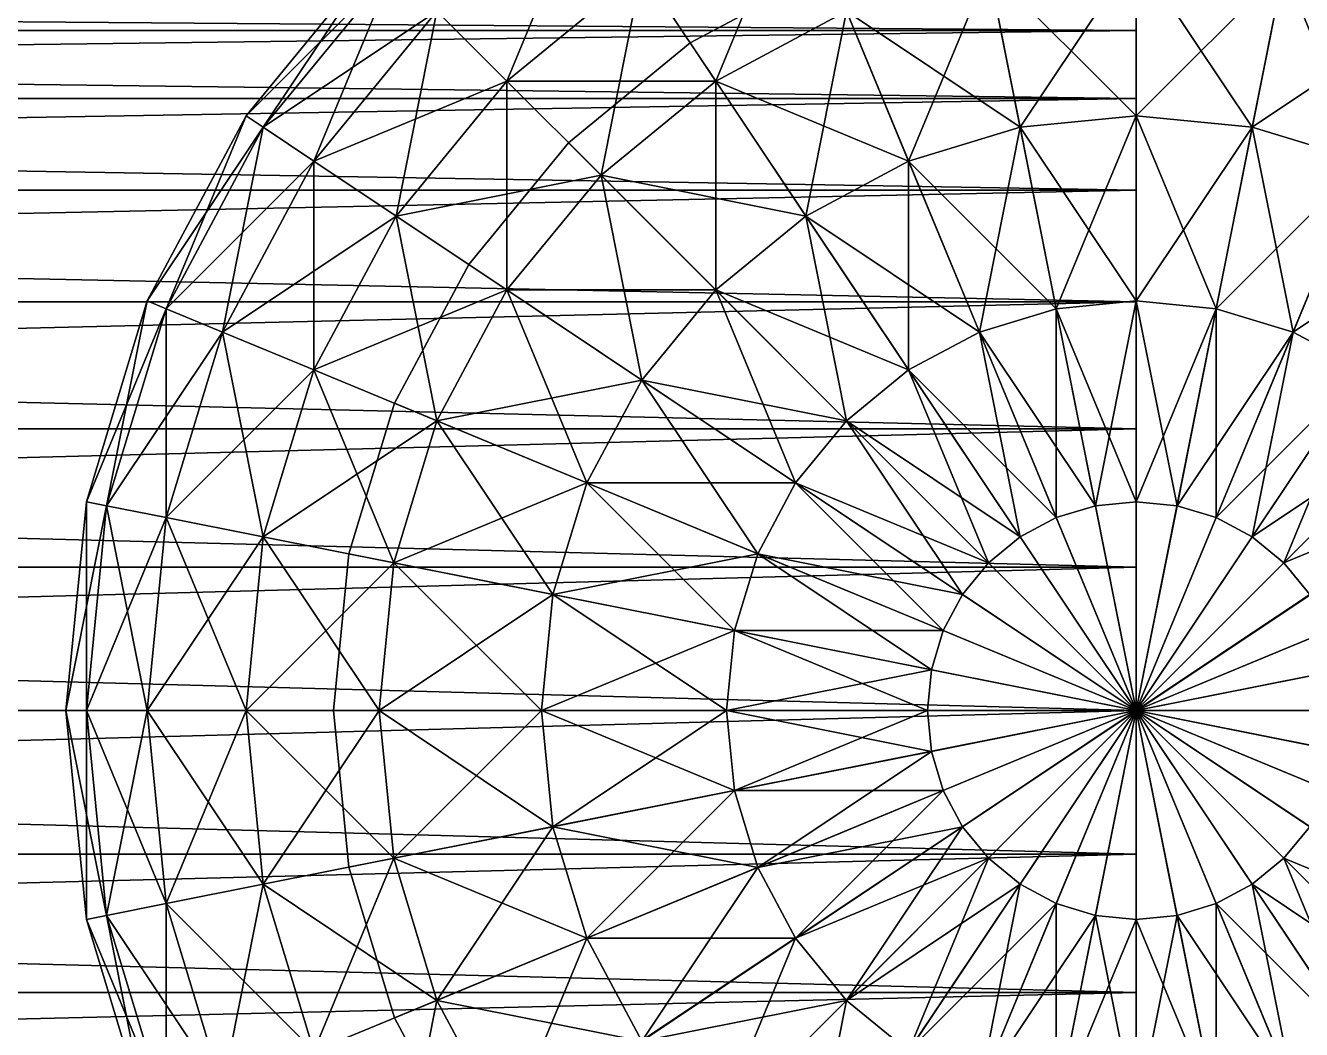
# Model space of a CAD drawing. Header units: millimetres. Extents: x -510 to 550, y -577 to 577.
# Drawn here: x 183.4 to 202.47, y -219.76 to -204.76 of the extents above; entities that cross this region are included whole.
import ezdxf

# ---------------------------------------------------------------- set-up
doc = ezdxf.new("R2010")
doc.units = ezdxf.units.MM
for name, color, linetype, true_color in [('base_visual_6', 7, 'Continuous', 0x5c6b75), ('base_visual_7', 7, 'Continuous', 0x1f2b36), ('base_visual_8', 7, 'Continuous', 0x5c6b75), ('base_visual_9', 7, 'Continuous', 0x5c6b75)]:
    doc.layers.add(name, color=color, linetype=linetype, true_color=true_color)

msp = doc.modelspace()

# ---------------------------------------------------------------- linework, layer by layer
at = {"layer": 'base_visual_6', "true_color": 0x5c6b75}
for points in [[(200, -204.211, 307.854), (200, -204, 310), (200, -215, 310)], [(200, -204, 310), (200, -204.211, 312.146), (200, -215, 310)], [(120, -204.837, 305.791), (120, -204.211, 307.854), (200, -204.211, 307.854)], [(120, -204.837, 305.791), (200, -204.211, 307.854), (200, -204.837, 305.79)], [(120, -204.211, 312.146), (120, -204.837, 314.21), (200, -204.837, 314.209)], [(120, -204.211, 312.146), (200, -204.837, 314.209), (200, -204.211, 312.146)], [(200, -204.837, 305.79), (200, -204.211, 307.854), (200, -215, 310)], [(200, -204.211, 312.146), (200, -204.837, 314.209), (200, -215, 310)], [(120, -205.854, 303.889), (120, -204.837, 305.791), (200, -204.837, 305.79)], [(120, -205.854, 303.889), (200, -204.837, 305.79), (200, -205.854, 303.889)], [(120, -204.837, 314.21), (120, -205.854, 316.111), (200, -205.854, 316.111)], [(120, -204.837, 314.21), (200, -205.854, 316.111), (200, -204.837, 314.209)], [(200, -205.854, 303.889), (200, -204.837, 305.79), (200, -215, 310)], [(200, -204.837, 314.209), (200, -205.854, 316.111), (200, -215, 310)], [(120, -207.222, 302.222), (120, -205.854, 303.889), (200, -205.854, 303.889)], [(120, -207.222, 302.222), (200, -205.854, 303.889), (200, -207.222, 302.222)], [(120, -205.854, 316.111), (120, -207.222, 317.778), (200, -207.222, 317.778)], [(120, -205.854, 316.111), (200, -207.222, 317.778), (200, -205.854, 316.111)], [(200, -207.222, 302.222), (200, -205.854, 303.889), (200, -215, 310)], [(200, -205.854, 316.111), (200, -207.222, 317.778), (200, -215, 310)], [(120, -208.889, 300.854), (120, -207.222, 302.222), (200, -207.222, 302.222)], [(120, -208.889, 300.854), (200, -207.222, 302.222), (200, -208.889, 300.854)], [(120, -207.222, 317.778), (120, -208.889, 319.146), (200, -208.889, 319.146)], [(120, -207.222, 317.778), (200, -208.889, 319.146), (200, -207.222, 317.778)], [(200, -208.889, 300.854), (200, -207.222, 302.222), (200, -215, 310)], [(200, -207.222, 317.778), (200, -208.889, 319.146), (200, -215, 310)], [(120, -210.79, 299.837), (120, -208.889, 300.854), (200, -208.889, 300.854)], [(120, -210.79, 299.837), (200, -208.889, 300.854), (200, -210.79, 299.837)], [(120, -208.889, 319.146), (120, -210.79, 320.163), (200, -210.79, 320.163)], [(120, -208.889, 319.146), (200, -210.79, 320.163), (200, -208.889, 319.146)], [(200, -210.79, 299.837), (200, -208.889, 300.854), (200, -215, 310)], [(200, -208.889, 319.146), (200, -210.79, 320.163), (200, -215, 310)], [(120, -212.854, 299.212), (120, -210.79, 299.837), (200, -210.79, 299.837)], [(120, -212.854, 299.212), (200, -210.79, 299.837), (200, -212.854, 299.211)], [(120, -210.79, 320.163), (120, -212.854, 320.789), (200, -212.854, 320.788)], [(120, -210.79, 320.163), (200, -212.854, 320.788), (200, -210.79, 320.163)], [(200, -212.854, 299.211), (200, -210.79, 299.837), (200, -215, 310)], [(200, -210.79, 320.163), (200, -212.854, 320.788), (200, -215, 310)], [(120, -215, 299), (120, -212.854, 299.212), (200, -212.854, 299.211)], [(120, -215, 299), (200, -212.854, 299.211), (200, -215, 299)], [(120, -212.854, 320.789), (120, -215, 321), (200, -215, 321)], [(120, -212.854, 320.789), (200, -215, 321), (200, -212.854, 320.788)], [(200, -215, 299), (200, -212.854, 299.211), (200, -215, 310)], [(200, -212.854, 320.788), (200, -215, 321), (200, -215, 310)], [(120, -215, 321), (120, -217.146, 320.789), (200, -217.146, 320.788)], [(120, -215, 321), (200, -217.146, 320.788), (200, -215, 321)], [(120, -217.146, 299.212), (120, -215, 299), (200, -215, 299)], [(120, -217.146, 299.212), (200, -215, 299), (200, -217.146, 299.211)], [(200, -215, 321), (200, -217.146, 320.788), (200, -215, 310)], [(200, -217.146, 320.788), (200, -219.21, 320.163), (200, -215, 310)], [(200, -219.21, 320.163), (200, -221.111, 319.146), (200, -215, 310)], [(200, -221.111, 319.146), (200, -222.778, 317.778), (200, -215, 310)], [(200, -222.778, 317.778), (200, -224.146, 316.111), (200, -215, 310)], [(200, -224.146, 316.111), (200, -225.163, 314.209), (200, -215, 310)], [(200, -225.163, 314.209), (200, -225.789, 312.146), (200, -215, 310)], [(200, -225.789, 312.146), (200, -226, 310), (200, -215, 310)], [(200, -226, 310), (200, -225.789, 307.854), (200, -215, 310)], [(200, -225.789, 307.854), (200, -225.163, 305.79), (200, -215, 310)], [(200, -225.163, 305.79), (200, -224.146, 303.889), (200, -215, 310)], [(200, -224.146, 303.889), (200, -222.778, 302.222), (200, -215, 310)], [(200, -222.778, 302.222), (200, -221.111, 300.854), (200, -215, 310)], [(200, -221.111, 300.854), (200, -219.21, 299.837), (200, -215, 310)], [(200, -219.21, 299.837), (200, -217.146, 299.211), (200, -215, 310)], [(200, -217.146, 299.211), (200, -215, 299), (200, -215, 310)], [(120, -217.146, 320.789), (120, -219.21, 320.163), (200, -219.21, 320.163)], [(120, -217.146, 320.789), (200, -219.21, 320.163), (200, -217.146, 320.788)], [(120, -219.21, 299.837), (120, -217.146, 299.212), (200, -217.146, 299.211)], [(120, -219.21, 299.837), (200, -217.146, 299.211), (200, -219.21, 299.837)], [(120, -219.21, 320.163), (120, -221.111, 319.146), (200, -221.111, 319.146)], [(120, -219.21, 320.163), (200, -221.111, 319.146), (200, -219.21, 320.163)], [(120, -221.111, 300.854), (120, -219.21, 299.837), (200, -219.21, 299.837)], [(120, -221.111, 300.854), (200, -219.21, 299.837), (200, -221.111, 300.854)]]:
    msp.add_3dface(points, dxfattribs=at)
at = {"layer": 'base_visual_7', "true_color": 0x1f2b36}
for points in [[(155, -245, 270), (245, -185, 270), (245, -245, 270)], [(155, -245, 270), (155, -185, 270), (245, -185, 270)], [(155, -245, 300), (245, -245, 300), (245, -185, 300)], [(155, -245, 300), (245, -185, 300), (155, -185, 300)]]:
    msp.add_3dface(points, dxfattribs=at)
at = {"layer": 'base_visual_8', "true_color": 0x5c6b75}
for points in [[(200, -215, 300), (197.659, -203.231, 300), (200, -203, 300)], [(200, -203, 360), (197.659, -203.231, 360), (200, -215, 360)], [(200, -215, 300), (200, -203, 300), (202.341, -203.231, 300)], [(202.341, -203.231, 360), (200, -203, 360), (200, -215, 360)], [(200, -215, 300), (195.408, -203.913, 300), (197.659, -203.231, 300)], [(197.659, -203.231, 360), (195.408, -203.913, 360), (200, -215, 360)], [(200, -215, 300), (202.341, -203.231, 300), (204.592, -203.913, 300)], [(204.592, -203.913, 360), (202.341, -203.231, 360), (200, -215, 360)], [(200, -215, 300), (193.333, -205.022, 300), (195.408, -203.913, 300)], [(195.408, -203.913, 300), (193.333, -205.022, 300), (193.333, -205.022, 360)], [(195.408, -203.913, 300), (193.333, -205.022, 360), (195.408, -203.913, 360)], [(195.408, -203.913, 360), (193.333, -205.022, 360), (200, -215, 360)], [(200, -215, 300), (204.592, -203.913, 300), (206.667, -205.022, 300)], [(206.667, -205.022, 360), (204.592, -203.913, 360), (200, -215, 360)], [(200, -215, 300), (191.515, -206.515, 300), (193.333, -205.022, 300)], [(193.333, -205.022, 300), (191.515, -206.515, 300), (191.515, -206.515, 360)], [(193.333, -205.022, 300), (191.515, -206.515, 360), (193.333, -205.022, 360)], [(193.333, -205.022, 360), (191.515, -206.515, 360), (200, -215, 360)], [(200, -215, 300), (206.667, -205.022, 300), (208.485, -206.515, 300)], [(208.485, -206.515, 360), (206.667, -205.022, 360), (200, -215, 360)], [(200, -215, 300), (190.022, -208.333, 300), (191.515, -206.515, 300)], [(191.515, -206.515, 300), (190.022, -208.333, 300), (190.022, -208.333, 360)], [(191.515, -206.515, 300), (190.022, -208.333, 360), (191.515, -206.515, 360)], [(191.515, -206.515, 360), (190.022, -208.333, 360), (200, -215, 360)], [(200, -215, 300), (208.485, -206.515, 300), (209.978, -208.333, 300)], [(209.978, -208.333, 360), (208.485, -206.515, 360), (200, -215, 360)], [(200, -215, 300), (188.913, -210.408, 300), (190.022, -208.333, 300)], [(190.022, -208.333, 300), (188.913, -210.408, 300), (188.913, -210.408, 360)], [(190.022, -208.333, 300), (188.913, -210.408, 360), (190.022, -208.333, 360)], [(190.022, -208.333, 360), (188.913, -210.408, 360), (200, -215, 360)], [(200, -215, 300), (209.978, -208.333, 300), (211.087, -210.408, 300)], [(211.087, -210.408, 360), (209.978, -208.333, 360), (200, -215, 360)], [(200, -215, 300), (188.231, -212.659, 300), (188.913, -210.408, 300)], [(188.913, -210.408, 300), (188.231, -212.659, 300), (188.231, -212.659, 360)], [(188.913, -210.408, 300), (188.231, -212.659, 360), (188.913, -210.408, 360)], [(188.913, -210.408, 360), (188.231, -212.659, 360), (200, -215, 360)], [(200, -215, 300), (211.087, -210.408, 300), (211.769, -212.659, 300)], [(211.769, -212.659, 360), (211.087, -210.408, 360), (200, -215, 360)], [(200, -215, 300), (188, -215, 300), (188.231, -212.659, 300)], [(188.231, -212.659, 300), (188, -215, 300), (188, -215, 360)], [(188.231, -212.659, 300), (188, -215, 360), (188.231, -212.659, 360)], [(188.231, -212.659, 360), (188, -215, 360), (200, -215, 360)], [(200, -215, 300), (211.769, -212.659, 300), (212, -215, 300)], [(212, -215, 360), (211.769, -212.659, 360), (200, -215, 360)], [(200, -215, 300), (188.231, -217.341, 300), (188, -215, 300)], [(188, -215, 300), (188.231, -217.341, 300), (188.231, -217.341, 360)], [(188, -215, 300), (188.231, -217.341, 360), (188, -215, 360)], [(188, -215, 360), (188.231, -217.341, 360), (200, -215, 360)], [(200, -215, 300), (188.913, -219.592, 300), (188.231, -217.341, 300)], [(188.231, -217.341, 360), (188.913, -219.592, 360), (200, -215, 360)], [(200, -215, 300), (190.022, -221.667, 300), (188.913, -219.592, 300)], [(188.913, -219.592, 360), (190.022, -221.667, 360), (200, -215, 360)], [(200, -215, 300), (191.515, -223.485, 300), (190.022, -221.667, 300)], [(190.022, -221.667, 360), (191.515, -223.485, 360), (200, -215, 360)], [(200, -215, 300), (193.333, -224.978, 300), (191.515, -223.485, 300)], [(191.515, -223.485, 360), (193.333, -224.978, 360), (200, -215, 360)], [(200, -215, 300), (195.408, -226.087, 300), (193.333, -224.978, 300)], [(193.333, -224.978, 360), (195.408, -226.087, 360), (200, -215, 360)], [(200, -215, 300), (197.659, -226.769, 300), (195.408, -226.087, 300)], [(195.408, -226.087, 360), (197.659, -226.769, 360), (200, -215, 360)], [(200, -215, 300), (200, -227, 300), (197.659, -226.769, 300)], [(197.659, -226.769, 360), (200, -227, 360), (200, -215, 360)], [(200, -215, 300), (202.341, -226.769, 300), (200, -227, 300)], [(200, -215, 300), (204.592, -226.087, 300), (202.341, -226.769, 300)], [(200, -215, 300), (206.667, -224.978, 300), (204.592, -226.087, 300)], [(200, -215, 300), (208.485, -223.485, 300), (206.667, -224.978, 300)], [(200, -215, 300), (209.978, -221.667, 300), (208.485, -223.485, 300)], [(200, -215, 300), (211.087, -219.592, 300), (209.978, -221.667, 300)], [(200, -215, 300), (211.769, -217.341, 300), (211.087, -219.592, 300)], [(200, -215, 300), (212, -215, 300), (211.769, -217.341, 300)], [(200, -227, 360), (202.341, -226.769, 360), (200, -215, 360)], [(202.341, -226.769, 360), (204.592, -226.087, 360), (200, -215, 360)], [(204.592, -226.087, 360), (206.667, -224.978, 360), (200, -215, 360)], [(206.667, -224.978, 360), (208.485, -223.485, 360), (200, -215, 360)], [(208.485, -223.485, 360), (209.978, -221.667, 360), (200, -215, 360)], [(209.978, -221.667, 360), (211.087, -219.592, 360), (200, -215, 360)], [(211.087, -219.592, 360), (211.769, -217.341, 360), (200, -215, 360)], [(211.769, -217.341, 360), (212, -215, 360), (200, -215, 360)], [(188.231, -217.341, 300), (188.913, -219.592, 300), (188.913, -219.592, 360)], [(188.231, -217.341, 300), (188.913, -219.592, 360), (188.231, -217.341, 360)], [(188.913, -219.592, 300), (190.022, -221.667, 300), (190.022, -221.667, 360)], [(188.913, -219.592, 300), (190.022, -221.667, 360), (188.913, -219.592, 360)]]:
    msp.add_3dface(points, dxfattribs=at)
at = {"layer": 'base_visual_9', "true_color": 0x5c6b75}
for points in [[(191.788, -202.709, 371.123), (189.547, -204.547, 371.123), (190.593, -205.593, 373.889)], [(191.788, -202.709, 371.123), (190.593, -205.593, 373.889), (192.609, -203.939, 373.889)], [(194.909, -202.709, 373.889), (192.609, -203.939, 373.889), (193.714, -205.593, 376.314)], [(194.909, -202.709, 373.889), (193.714, -205.593, 376.314), (195.67, -204.547, 376.314)], [(188.904, -203.904, 361.879), (186.696, -206.111, 365), (188.686, -203.686, 365)], [(188.686, -203.686, 365), (186.696, -206.111, 365), (186.952, -206.282, 368.121)], [(188.686, -203.686, 365), (186.952, -206.282, 368.121), (188.904, -203.904, 368.121)], [(200, -206.111, 351.696), (197.793, -203.904, 353.686), (200, -203.686, 353.686)], [(200, -203.686, 376.314), (197.793, -203.904, 376.314), (198.266, -206.282, 378.304)], [(200, -203.686, 376.314), (198.266, -206.282, 378.304), (200, -206.111, 378.304)], [(201.734, -206.282, 351.696), (200, -206.111, 351.696), (200, -203.686, 353.686)], [(201.734, -206.282, 351.696), (200, -203.686, 353.686), (202.207, -203.904, 353.686)], [(202.207, -203.904, 376.314), (200, -203.686, 376.314), (200, -206.111, 378.304)], [(188.904, -203.904, 361.879), (186.952, -206.282, 361.879), (186.696, -206.111, 365)], [(189.547, -204.547, 358.877), (186.952, -206.282, 361.879), (188.904, -203.904, 361.879)], [(188.904, -203.904, 368.121), (186.952, -206.282, 368.121), (187.709, -206.788, 371.123)], [(188.904, -203.904, 368.121), (187.709, -206.788, 371.123), (189.547, -204.547, 371.123)], [(192.609, -203.939, 356.111), (190.593, -205.593, 356.111), (189.547, -204.547, 358.877)], [(193.714, -205.593, 353.686), (190.593, -205.593, 356.111), (192.609, -203.939, 356.111)], [(192.609, -203.939, 373.889), (190.593, -205.593, 373.889), (192, -207, 376.314)], [(192.609, -203.939, 373.889), (192, -207, 376.314), (193.714, -205.593, 376.314)], [(195.67, -204.547, 353.686), (193.714, -205.593, 353.686), (192.609, -203.939, 356.111)], [(198.266, -206.282, 351.696), (195.67, -204.547, 353.686), (197.793, -203.904, 353.686)], [(197.793, -203.904, 376.314), (195.67, -204.547, 376.314), (196.598, -206.788, 378.304)], [(197.793, -203.904, 376.314), (196.598, -206.788, 378.304), (198.266, -206.282, 378.304)], [(200, -206.111, 351.696), (198.266, -206.282, 351.696), (197.793, -203.904, 353.686)], [(202.207, -203.904, 376.314), (200, -206.111, 378.304), (201.734, -206.282, 378.304)], [(203.402, -206.788, 351.696), (201.734, -206.282, 351.696), (202.207, -203.904, 353.686)], [(204.33, -204.547, 376.314), (202.207, -203.904, 376.314), (201.734, -206.282, 378.304)], [(203.402, -206.788, 351.696), (202.207, -203.904, 353.686), (204.33, -204.547, 353.686)], [(189.547, -204.547, 358.877), (187.709, -206.788, 358.877), (186.952, -206.282, 361.879)], [(190.593, -205.593, 356.111), (187.709, -206.788, 358.877), (189.547, -204.547, 358.877)], [(189.547, -204.547, 371.123), (187.709, -206.788, 371.123), (188.939, -207.609, 373.889)], [(189.547, -204.547, 371.123), (188.939, -207.609, 373.889), (190.593, -205.593, 373.889)], [(196.598, -206.788, 351.696), (193.714, -205.593, 353.686), (195.67, -204.547, 353.686)], [(195.67, -204.547, 376.314), (193.714, -205.593, 376.314), (195.061, -207.609, 378.304)], [(195.67, -204.547, 376.314), (195.061, -207.609, 378.304), (196.598, -206.788, 378.304)], [(198.266, -206.282, 351.696), (196.598, -206.788, 351.696), (195.67, -204.547, 353.686)], [(204.33, -204.547, 376.314), (201.734, -206.282, 378.304), (203.402, -206.788, 378.304)], [(190.593, -205.593, 356.111), (188.939, -207.609, 356.111), (187.709, -206.788, 358.877)], [(192, -207, 353.686), (188.939, -207.609, 356.111), (190.593, -205.593, 356.111)], [(190.593, -205.593, 373.889), (188.939, -207.609, 373.889), (190.593, -208.714, 376.314)], [(193.714, -205.593, 353.686), (192, -207, 353.686), (190.593, -205.593, 356.111)], [(190.593, -205.593, 373.889), (190.593, -208.714, 376.314), (192, -207, 376.314)], [(195.061, -207.609, 351.696), (192, -207, 353.686), (193.714, -205.593, 353.686)], [(193.714, -205.593, 376.314), (192, -207, 376.314), (193.714, -208.714, 378.304)], [(196.598, -206.788, 351.696), (195.061, -207.609, 351.696), (193.714, -205.593, 353.686)], [(193.714, -205.593, 376.314), (193.714, -208.714, 378.304), (195.061, -207.609, 378.304)], [(186.952, -206.282, 361.879), (185.218, -208.877, 365), (186.696, -206.111, 365)], [(186.696, -206.111, 365), (185.218, -208.877, 365), (185.502, -208.995, 368.121)], [(186.696, -206.111, 365), (185.502, -208.995, 368.121), (186.952, -206.282, 368.121)], [(200, -208.877, 350.218), (198.266, -206.282, 351.696), (200, -206.111, 351.696)], [(200, -206.111, 378.304), (198.266, -206.282, 378.304), (198.805, -208.995, 379.782)], [(200, -206.111, 378.304), (198.805, -208.995, 379.782), (200, -208.877, 379.782)], [(201.195, -208.995, 350.218), (200, -208.877, 350.218), (200, -206.111, 351.696)], [(201.195, -208.995, 350.218), (200, -206.111, 351.696), (201.734, -206.282, 351.696)], [(201.734, -206.282, 378.304), (200, -206.111, 378.304), (200, -208.877, 379.782)], [(186.952, -206.282, 361.879), (185.502, -208.995, 361.879), (185.218, -208.877, 365)], [(187.709, -206.788, 358.877), (185.502, -208.995, 361.879), (186.952, -206.282, 361.879)], [(186.952, -206.282, 368.121), (185.502, -208.995, 368.121), (186.343, -209.343, 371.123)], [(186.952, -206.282, 368.121), (186.343, -209.343, 371.123), (187.709, -206.788, 371.123)], [(198.805, -208.995, 350.218), (196.598, -206.788, 351.696), (198.266, -206.282, 351.696)], [(198.266, -206.282, 378.304), (196.598, -206.788, 378.304), (197.657, -209.343, 379.782)], [(198.266, -206.282, 378.304), (197.657, -209.343, 379.782), (198.805, -208.995, 379.782)], [(200, -208.877, 350.218), (198.805, -208.995, 350.218), (198.266, -206.282, 351.696)], [(201.734, -206.282, 378.304), (200, -208.877, 379.782), (201.195, -208.995, 379.782)], [(202.343, -209.343, 350.218), (201.195, -208.995, 350.218), (201.734, -206.282, 351.696)], [(203.402, -206.788, 378.304), (201.734, -206.282, 378.304), (201.195, -208.995, 379.782)], [(202.343, -209.343, 350.218), (201.734, -206.282, 351.696), (203.402, -206.788, 351.696)], [(187.709, -206.788, 358.877), (186.343, -209.343, 358.877), (185.502, -208.995, 361.879)], [(188.939, -207.609, 356.111), (186.343, -209.343, 358.877), (187.709, -206.788, 358.877)], [(187.709, -206.788, 371.123), (186.343, -209.343, 371.123), (187.709, -209.909, 373.889)], [(187.709, -206.788, 371.123), (187.709, -209.909, 373.889), (188.939, -207.609, 373.889)], [(197.657, -209.343, 350.218), (195.061, -207.609, 351.696), (196.598, -206.788, 351.696)], [(196.598, -206.788, 378.304), (195.061, -207.609, 378.304), (196.598, -209.909, 379.782)], [(198.805, -208.995, 350.218), (197.657, -209.343, 350.218), (196.598, -206.788, 351.696)], [(196.598, -206.788, 378.304), (196.598, -209.909, 379.782), (197.657, -209.343, 379.782)], [(203.402, -206.788, 378.304), (201.195, -208.995, 379.782), (202.343, -209.343, 379.782)], [(203.402, -209.909, 350.218), (202.343, -209.343, 350.218), (203.402, -206.788, 351.696)], [(204.939, -207.609, 378.304), (203.402, -206.788, 378.304), (202.343, -209.343, 379.782)], [(192, -207, 353.686), (190.593, -208.714, 353.686), (188.939, -207.609, 356.111)], [(193.714, -208.714, 351.696), (190.593, -208.714, 353.686), (192, -207, 353.686)], [(192, -207, 376.314), (190.593, -208.714, 376.314), (192.609, -210.061, 378.304)], [(195.061, -207.609, 351.696), (193.714, -208.714, 351.696), (192, -207, 353.686)], [(192, -207, 376.314), (192.609, -210.061, 378.304), (193.714, -208.714, 378.304)], [(188.939, -207.609, 356.111), (187.709, -209.909, 356.111), (186.343, -209.343, 358.877)], [(190.593, -208.714, 353.686), (187.709, -209.909, 356.111), (188.939, -207.609, 356.111)], [(188.939, -207.609, 373.889), (187.709, -209.909, 373.889), (189.547, -210.67, 376.314)], [(188.939, -207.609, 373.889), (189.547, -210.67, 376.314), (190.593, -208.714, 376.314)], [(196.598, -209.909, 350.218), (193.714, -208.714, 351.696), (195.061, -207.609, 351.696)], [(195.061, -207.609, 378.304), (193.714, -208.714, 378.304), (195.67, -210.67, 379.782)], [(197.657, -209.343, 350.218), (196.598, -209.909, 350.218), (195.061, -207.609, 351.696)], [(195.061, -207.609, 378.304), (195.67, -210.67, 379.782), (196.598, -209.909, 379.782)], [(204.939, -207.609, 378.304), (202.343, -209.343, 379.782), (203.402, -209.909, 379.782)], [(190.593, -208.714, 353.686), (189.547, -210.67, 353.686), (187.709, -209.909, 356.111)], [(192.609, -210.061, 351.696), (189.547, -210.67, 353.686), (190.593, -208.714, 353.686)], [(190.593, -208.714, 376.314), (189.547, -210.67, 376.314), (191.788, -211.598, 378.304)], [(193.714, -208.714, 351.696), (192.609, -210.061, 351.696), (190.593, -208.714, 353.686)], [(190.593, -208.714, 376.314), (191.788, -211.598, 378.304), (192.609, -210.061, 378.304)], [(195.67, -210.67, 350.218), (192.609, -210.061, 351.696), (193.714, -208.714, 351.696)], [(193.714, -208.714, 378.304), (192.609, -210.061, 378.304), (194.909, -211.598, 379.782)], [(196.598, -209.909, 350.218), (195.67, -210.67, 350.218), (193.714, -208.714, 351.696)], [(193.714, -208.714, 378.304), (194.909, -211.598, 379.782), (195.67, -210.67, 379.782)], [(185.502, -208.995, 361.879), (184.307, -211.879, 365), (185.218, -208.877, 365)], [(185.218, -208.877, 365), (184.307, -211.879, 365), (184.609, -211.939, 368.121)], [(185.502, -208.995, 361.879), (184.609, -211.939, 361.879), (184.307, -211.879, 365)], [(185.218, -208.877, 365), (184.609, -211.939, 368.121), (185.502, -208.995, 368.121)], [(186.343, -209.343, 358.877), (184.609, -211.939, 361.879), (185.502, -208.995, 361.879)], [(185.502, -208.995, 368.121), (184.609, -211.939, 368.121), (185.502, -212.116, 371.123)], [(185.502, -208.995, 368.121), (185.502, -212.116, 371.123), (186.343, -209.343, 371.123)], [(199.391, -211.939, 349.307), (197.657, -209.343, 350.218), (198.805, -208.995, 350.218)], [(198.805, -208.995, 379.782), (197.657, -209.343, 379.782), (198.805, -212.116, 380.693)], [(200, -211.879, 349.307), (198.805, -208.995, 350.218), (200, -208.877, 350.218)], [(200, -208.877, 379.782), (198.805, -208.995, 379.782), (199.391, -211.939, 380.693)], [(200, -211.879, 349.307), (199.391, -211.939, 349.307), (198.805, -208.995, 350.218)], [(198.805, -208.995, 379.782), (198.805, -212.116, 380.693), (199.391, -211.939, 380.693)], [(200, -208.877, 379.782), (199.391, -211.939, 380.693), (200, -211.879, 380.693)], [(200.609, -211.939, 349.307), (200, -211.879, 349.307), (200, -208.877, 350.218)], [(200.609, -211.939, 349.307), (200, -208.877, 350.218), (201.195, -208.995, 350.218)], [(201.195, -208.995, 379.782), (200, -208.877, 379.782), (200, -211.879, 380.693)], [(201.195, -208.995, 379.782), (200, -211.879, 380.693), (200.609, -211.939, 380.693)], [(201.195, -212.116, 349.307), (200.609, -211.939, 349.307), (201.195, -208.995, 350.218)], [(202.343, -209.343, 379.782), (201.195, -208.995, 379.782), (200.609, -211.939, 380.693)], [(201.195, -212.116, 349.307), (201.195, -208.995, 350.218), (202.343, -209.343, 350.218)], [(186.343, -209.343, 358.877), (185.502, -212.116, 358.877), (184.609, -211.939, 361.879)], [(187.709, -209.909, 356.111), (185.502, -212.116, 358.877), (186.343, -209.343, 358.877)], [(186.343, -209.343, 371.123), (185.502, -212.116, 371.123), (186.952, -212.405, 373.889)], [(186.343, -209.343, 371.123), (186.952, -212.405, 373.889), (187.709, -209.909, 373.889)], [(198.805, -212.116, 349.307), (196.598, -209.909, 350.218), (197.657, -209.343, 350.218)], [(197.657, -209.343, 379.782), (196.598, -209.909, 379.782), (198.266, -212.405, 380.693)], [(199.391, -211.939, 349.307), (198.805, -212.116, 349.307), (197.657, -209.343, 350.218)], [(197.657, -209.343, 379.782), (198.266, -212.405, 380.693), (198.805, -212.116, 380.693)], [(202.343, -209.343, 379.782), (200.609, -211.939, 380.693), (201.195, -212.116, 380.693)], [(201.734, -212.405, 349.307), (201.195, -212.116, 349.307), (202.343, -209.343, 350.218)], [(203.402, -209.909, 379.782), (202.343, -209.343, 379.782), (201.195, -212.116, 380.693)], [(201.734, -212.405, 349.307), (202.343, -209.343, 350.218), (203.402, -209.909, 350.218)], [(187.709, -209.909, 356.111), (186.952, -212.405, 356.111), (185.502, -212.116, 358.877)], [(189.547, -210.67, 353.686), (186.952, -212.405, 356.111), (187.709, -209.909, 356.111)], [(187.709, -209.909, 373.889), (186.952, -212.405, 373.889), (188.904, -212.793, 376.314)], [(187.709, -209.909, 373.889), (188.904, -212.793, 376.314), (189.547, -210.67, 376.314)], [(198.266, -212.405, 349.307), (195.67, -210.67, 350.218), (196.598, -209.909, 350.218)], [(196.598, -209.909, 379.782), (195.67, -210.67, 379.782), (197.793, -212.793, 380.693)], [(198.805, -212.116, 349.307), (198.266, -212.405, 349.307), (196.598, -209.909, 350.218)], [(196.598, -209.909, 379.782), (197.793, -212.793, 380.693), (198.266, -212.405, 380.693)], [(203.402, -209.909, 379.782), (201.195, -212.116, 380.693), (201.734, -212.405, 380.693)], [(202.207, -212.793, 349.307), (201.734, -212.405, 349.307), (203.402, -209.909, 350.218)], [(204.33, -210.67, 379.782), (203.402, -209.909, 379.782), (201.734, -212.405, 380.693)], [(202.207, -212.793, 349.307), (203.402, -209.909, 350.218), (204.33, -210.67, 350.218)], [(192.609, -210.061, 351.696), (191.788, -211.598, 351.696), (189.547, -210.67, 353.686)], [(194.909, -211.598, 350.218), (191.788, -211.598, 351.696), (192.609, -210.061, 351.696)], [(192.609, -210.061, 378.304), (191.788, -211.598, 378.304), (194.343, -212.657, 379.782)], [(195.67, -210.67, 350.218), (194.909, -211.598, 350.218), (192.609, -210.061, 351.696)], [(192.609, -210.061, 378.304), (194.343, -212.657, 379.782), (194.909, -211.598, 379.782)], [(189.547, -210.67, 353.686), (188.904, -212.793, 353.686), (186.952, -212.405, 356.111)], [(191.788, -211.598, 351.696), (188.904, -212.793, 353.686), (189.547, -210.67, 353.686)], [(189.547, -210.67, 376.314), (188.904, -212.793, 376.314), (191.282, -213.266, 378.304)], [(189.547, -210.67, 376.314), (191.282, -213.266, 378.304), (191.788, -211.598, 378.304)], [(197.793, -212.793, 349.307), (194.909, -211.598, 350.218), (195.67, -210.67, 350.218)], [(195.67, -210.67, 379.782), (194.909, -211.598, 379.782), (197.405, -213.266, 380.693)], [(198.266, -212.405, 349.307), (197.793, -212.793, 349.307), (195.67, -210.67, 350.218)], [(195.67, -210.67, 379.782), (197.405, -213.266, 380.693), (197.793, -212.793, 380.693)], [(204.33, -210.67, 379.782), (201.734, -212.405, 380.693), (202.207, -212.793, 380.693)], [(202.595, -213.266, 349.307), (202.207, -212.793, 349.307), (204.33, -210.67, 350.218)], [(205.091, -211.598, 379.782), (204.33, -210.67, 379.782), (202.207, -212.793, 380.693)], [(191.788, -211.598, 351.696), (191.282, -213.266, 351.696), (188.904, -212.793, 353.686)], [(194.343, -212.657, 350.218), (191.282, -213.266, 351.696), (191.788, -211.598, 351.696)], [(191.788, -211.598, 378.304), (191.282, -213.266, 378.304), (193.995, -213.805, 379.782)], [(194.909, -211.598, 350.218), (194.343, -212.657, 350.218), (191.788, -211.598, 351.696)], [(191.788, -211.598, 378.304), (193.995, -213.805, 379.782), (194.343, -212.657, 379.782)], [(197.405, -213.266, 349.307), (194.343, -212.657, 350.218), (194.909, -211.598, 350.218)], [(194.909, -211.598, 379.782), (194.343, -212.657, 379.782), (197.116, -213.805, 380.693)], [(197.793, -212.793, 349.307), (197.405, -213.266, 349.307), (194.909, -211.598, 350.218)], [(194.909, -211.598, 379.782), (197.116, -213.805, 380.693), (197.405, -213.266, 380.693)], [(205.091, -211.598, 379.782), (202.207, -212.793, 380.693), (202.595, -213.266, 380.693)], [(184.609, -211.939, 361.879), (184, -215, 365), (184.307, -211.879, 365)], [(184.307, -211.879, 365), (184, -215, 365), (184.307, -215, 368.121)], [(184.307, -211.879, 365), (184.307, -215, 368.121), (184.609, -211.939, 368.121)], [(200, -215, 349), (199.391, -211.939, 349.307), (200, -211.879, 349.307)], [(200, -211.879, 380.693), (199.391, -211.939, 380.693), (200, -215, 381)], [(200, -215, 349), (200, -211.879, 349.307), (200.609, -211.939, 349.307)], [(200.609, -211.939, 380.693), (200, -211.879, 380.693), (200, -215, 381)], [(184.609, -211.939, 361.879), (184.307, -215, 361.879), (184, -215, 365)], [(185.502, -212.116, 358.877), (184.307, -215, 361.879), (184.609, -211.939, 361.879)], [(184.609, -211.939, 368.121), (184.307, -215, 368.121), (185.218, -215, 371.123)], [(184.609, -211.939, 368.121), (185.218, -215, 371.123), (185.502, -212.116, 371.123)], [(200, -215, 349), (198.805, -212.116, 349.307), (199.391, -211.939, 349.307)], [(199.391, -211.939, 380.693), (198.805, -212.116, 380.693), (200, -215, 381)], [(200, -215, 349), (200.609, -211.939, 349.307), (201.195, -212.116, 349.307)], [(201.195, -212.116, 380.693), (200.609, -211.939, 380.693), (200, -215, 381)], [(185.502, -212.116, 358.877), (185.218, -215, 358.877), (184.307, -215, 361.879)], [(186.952, -212.405, 356.111), (185.218, -215, 358.877), (185.502, -212.116, 358.877)], [(185.502, -212.116, 371.123), (185.218, -215, 371.123), (186.696, -215, 373.889)], [(185.502, -212.116, 371.123), (186.696, -215, 373.889), (186.952, -212.405, 373.889)], [(200, -215, 349), (198.266, -212.405, 349.307), (198.805, -212.116, 349.307)], [(198.805, -212.116, 380.693), (198.266, -212.405, 380.693), (200, -215, 381)], [(200, -215, 349), (201.195, -212.116, 349.307), (201.734, -212.405, 349.307)], [(201.734, -212.405, 380.693), (201.195, -212.116, 380.693), (200, -215, 381)], [(186.952, -212.405, 356.111), (186.696, -215, 356.111), (185.218, -215, 358.877)], [(188.904, -212.793, 353.686), (186.696, -215, 356.111), (186.952, -212.405, 356.111)], [(186.952, -212.405, 373.889), (186.696, -215, 373.889), (188.686, -215, 376.314)], [(186.952, -212.405, 373.889), (188.686, -215, 376.314), (188.904, -212.793, 376.314)], [(200, -215, 349), (197.793, -212.793, 349.307), (198.266, -212.405, 349.307)], [(198.266, -212.405, 380.693), (197.793, -212.793, 380.693), (200, -215, 381)], [(200, -215, 349), (201.734, -212.405, 349.307), (202.207, -212.793, 349.307)], [(202.207, -212.793, 380.693), (201.734, -212.405, 380.693), (200, -215, 381)], [(188.904, -212.793, 353.686), (188.686, -215, 353.686), (186.696, -215, 356.111)], [(191.282, -213.266, 351.696), (188.686, -215, 353.686), (188.904, -212.793, 353.686)], [(188.904, -212.793, 376.314), (188.686, -215, 376.314), (191.111, -215, 378.304)], [(188.904, -212.793, 376.314), (191.111, -215, 378.304), (191.282, -213.266, 378.304)], [(194.343, -212.657, 350.218), (193.995, -213.805, 350.218), (191.282, -213.266, 351.696)], [(197.116, -213.805, 349.307), (193.995, -213.805, 350.218), (194.343, -212.657, 350.218)], [(194.343, -212.657, 379.782), (193.995, -213.805, 379.782), (196.939, -214.391, 380.693)], [(197.405, -213.266, 349.307), (197.116, -213.805, 349.307), (194.343, -212.657, 350.218)], [(194.343, -212.657, 379.782), (196.939, -214.391, 380.693), (197.116, -213.805, 380.693)], [(200, -215, 349), (197.405, -213.266, 349.307), (197.793, -212.793, 349.307)], [(197.793, -212.793, 380.693), (197.405, -213.266, 380.693), (200, -215, 381)], [(200, -215, 349), (202.207, -212.793, 349.307), (202.595, -213.266, 349.307)], [(202.595, -213.266, 380.693), (202.207, -212.793, 380.693), (200, -215, 381)], [(191.282, -213.266, 351.696), (191.111, -215, 351.696), (188.686, -215, 353.686)], [(193.995, -213.805, 350.218), (191.111, -215, 351.696), (191.282, -213.266, 351.696)], [(191.282, -213.266, 378.304), (191.111, -215, 378.304), (193.877, -215, 379.782)], [(191.282, -213.266, 378.304), (193.877, -215, 379.782), (193.995, -213.805, 379.782)], [(200, -215, 349), (197.116, -213.805, 349.307), (197.405, -213.266, 349.307)], [(197.405, -213.266, 380.693), (197.116, -213.805, 380.693), (200, -215, 381)], [(200, -215, 349), (202.595, -213.266, 349.307), (202.884, -213.805, 349.307)], [(202.884, -213.805, 380.693), (202.595, -213.266, 380.693), (200, -215, 381)], [(193.995, -213.805, 350.218), (193.877, -215, 350.218), (191.111, -215, 351.696)], [(196.939, -214.391, 349.307), (193.877, -215, 350.218), (193.995, -213.805, 350.218)], [(193.995, -213.805, 379.782), (193.877, -215, 379.782), (196.879, -215, 380.693)], [(197.116, -213.805, 349.307), (196.939, -214.391, 349.307), (193.995, -213.805, 350.218)], [(193.995, -213.805, 379.782), (196.879, -215, 380.693), (196.939, -214.391, 380.693)], [(200, -215, 349), (196.939, -214.391, 349.307), (197.116, -213.805, 349.307)], [(197.116, -213.805, 380.693), (196.939, -214.391, 380.693), (200, -215, 381)], [(200, -215, 349), (202.884, -213.805, 349.307), (203.061, -214.391, 349.307)], [(203.061, -214.391, 380.693), (202.884, -213.805, 380.693), (200, -215, 381)], [(196.939, -214.391, 349.307), (196.879, -215, 349.307), (193.877, -215, 350.218)], [(200, -215, 349), (196.879, -215, 349.307), (196.939, -214.391, 349.307)], [(196.939, -214.391, 380.693), (196.879, -215, 380.693), (200, -215, 381)], [(200, -215, 349), (203.061, -214.391, 349.307), (203.121, -215, 349.307)], [(203.121, -215, 380.693), (203.061, -214.391, 380.693), (200, -215, 381)], [(184.307, -215, 361.879), (184.307, -218.121, 365), (184, -215, 365)], [(184, -215, 365), (184.307, -218.121, 365), (184.609, -218.061, 368.121)], [(184, -215, 365), (184.609, -218.061, 368.121), (184.307, -215, 368.121)], [(185.218, -215, 358.877), (184.609, -218.061, 361.879), (184.307, -215, 361.879)], [(184.307, -215, 361.879), (184.609, -218.061, 361.879), (184.307, -218.121, 365)], [(184.307, -215, 368.121), (184.609, -218.061, 368.121), (185.502, -217.884, 371.123)], [(184.307, -215, 368.121), (185.502, -217.884, 371.123), (185.218, -215, 371.123)], [(185.218, -215, 358.877), (185.502, -217.884, 358.877), (184.609, -218.061, 361.879)], [(186.696, -215, 356.111), (185.502, -217.884, 358.877), (185.218, -215, 358.877)], [(185.218, -215, 371.123), (185.502, -217.884, 371.123), (186.952, -217.595, 373.889)], [(185.218, -215, 371.123), (186.952, -217.595, 373.889), (186.696, -215, 373.889)], [(186.696, -215, 356.111), (186.952, -217.595, 356.111), (185.502, -217.884, 358.877)], [(188.686, -215, 353.686), (186.952, -217.595, 356.111), (186.696, -215, 356.111)], [(186.696, -215, 373.889), (186.952, -217.595, 373.889), (188.904, -217.207, 376.314)], [(186.696, -215, 373.889), (188.904, -217.207, 376.314), (188.686, -215, 376.314)], [(188.686, -215, 353.686), (188.904, -217.207, 353.686), (186.952, -217.595, 356.111)], [(191.111, -215, 351.696), (188.904, -217.207, 353.686), (188.686, -215, 353.686)], [(188.686, -215, 376.314), (188.904, -217.207, 376.314), (191.282, -216.734, 378.304)], [(188.686, -215, 376.314), (191.282, -216.734, 378.304), (191.111, -215, 378.304)], [(191.111, -215, 351.696), (191.282, -216.734, 351.696), (188.904, -217.207, 353.686)], [(193.877, -215, 350.218), (191.282, -216.734, 351.696), (191.111, -215, 351.696)], [(191.111, -215, 378.304), (191.282, -216.734, 378.304), (193.995, -216.195, 379.782)], [(191.111, -215, 378.304), (193.995, -216.195, 379.782), (193.877, -215, 379.782)], [(193.877, -215, 350.218), (193.995, -216.195, 350.218), (191.282, -216.734, 351.696)], [(196.879, -215, 349.307), (193.995, -216.195, 350.218), (193.877, -215, 350.218)], [(193.877, -215, 379.782), (193.995, -216.195, 379.782), (196.939, -215.609, 380.693)], [(193.877, -215, 379.782), (196.939, -215.609, 380.693), (196.879, -215, 380.693)], [(196.879, -215, 349.307), (196.939, -215.609, 349.307), (193.995, -216.195, 350.218)], [(200, -215, 349), (196.939, -215.609, 349.307), (196.879, -215, 349.307)], [(196.879, -215, 380.693), (196.939, -215.609, 380.693), (200, -215, 381)], [(200, -215, 349), (197.116, -216.195, 349.307), (196.939, -215.609, 349.307)], [(196.939, -215.609, 380.693), (197.116, -216.195, 380.693), (200, -215, 381)], [(200, -215, 349), (197.405, -216.734, 349.307), (197.116, -216.195, 349.307)], [(197.116, -216.195, 380.693), (197.405, -216.734, 380.693), (200, -215, 381)], [(200, -215, 349), (197.793, -217.207, 349.307), (197.405, -216.734, 349.307)], [(197.405, -216.734, 380.693), (197.793, -217.207, 380.693), (200, -215, 381)], [(200, -215, 349), (198.266, -217.595, 349.307), (197.793, -217.207, 349.307)], [(197.793, -217.207, 380.693), (198.266, -217.595, 380.693), (200, -215, 381)], [(200, -215, 349), (198.805, -217.884, 349.307), (198.266, -217.595, 349.307)], [(198.266, -217.595, 380.693), (198.805, -217.884, 380.693), (200, -215, 381)], [(200, -215, 349), (199.391, -218.061, 349.307), (198.805, -217.884, 349.307)], [(198.805, -217.884, 380.693), (199.391, -218.061, 380.693), (200, -215, 381)], [(200, -215, 349), (200, -218.121, 349.307), (199.391, -218.061, 349.307)], [(199.391, -218.061, 380.693), (200, -218.121, 380.693), (200, -215, 381)], [(200, -215, 349), (200.609, -218.061, 349.307), (200, -218.121, 349.307)], [(200, -215, 349), (201.195, -217.884, 349.307), (200.609, -218.061, 349.307)], [(200, -215, 349), (201.734, -217.595, 349.307), (201.195, -217.884, 349.307)], [(200, -215, 349), (202.207, -217.207, 349.307), (201.734, -217.595, 349.307)], [(200, -215, 349), (202.595, -216.734, 349.307), (202.207, -217.207, 349.307)], [(200, -215, 349), (202.884, -216.195, 349.307), (202.595, -216.734, 349.307)], [(200, -215, 349), (203.061, -215.609, 349.307), (202.884, -216.195, 349.307)], [(200, -215, 349), (203.121, -215, 349.307), (203.061, -215.609, 349.307)], [(200, -218.121, 380.693), (200.609, -218.061, 380.693), (200, -215, 381)], [(200.609, -218.061, 380.693), (201.195, -217.884, 380.693), (200, -215, 381)], [(201.195, -217.884, 380.693), (201.734, -217.595, 380.693), (200, -215, 381)], [(201.734, -217.595, 380.693), (202.207, -217.207, 380.693), (200, -215, 381)], [(202.207, -217.207, 380.693), (202.595, -216.734, 380.693), (200, -215, 381)], [(202.595, -216.734, 380.693), (202.884, -216.195, 380.693), (200, -215, 381)], [(202.884, -216.195, 380.693), (203.061, -215.609, 380.693), (200, -215, 381)], [(203.061, -215.609, 380.693), (203.121, -215, 380.693), (200, -215, 381)], [(196.939, -215.609, 349.307), (194.343, -217.343, 350.218), (193.995, -216.195, 350.218)], [(193.995, -216.195, 379.782), (197.116, -216.195, 380.693), (196.939, -215.609, 380.693)], [(196.939, -215.609, 349.307), (197.116, -216.195, 349.307), (194.343, -217.343, 350.218)], [(193.995, -216.195, 350.218), (191.788, -218.402, 351.696), (191.282, -216.734, 351.696)], [(191.282, -216.734, 378.304), (194.343, -217.343, 379.782), (193.995, -216.195, 379.782)], [(193.995, -216.195, 350.218), (194.343, -217.343, 350.218), (191.788, -218.402, 351.696)], [(193.995, -216.195, 379.782), (194.343, -217.343, 379.782), (197.116, -216.195, 380.693)], [(197.116, -216.195, 349.307), (194.909, -218.402, 350.218), (194.343, -217.343, 350.218)], [(194.343, -217.343, 379.782), (197.405, -216.734, 380.693), (197.116, -216.195, 380.693)], [(197.116, -216.195, 349.307), (197.405, -216.734, 349.307), (194.909, -218.402, 350.218)], [(191.282, -216.734, 351.696), (189.547, -219.33, 353.686), (188.904, -217.207, 353.686)], [(188.904, -217.207, 376.314), (191.788, -218.402, 378.304), (191.282, -216.734, 378.304)], [(191.282, -216.734, 351.696), (191.788, -218.402, 351.696), (189.547, -219.33, 353.686)], [(191.282, -216.734, 378.304), (191.788, -218.402, 378.304), (194.343, -217.343, 379.782)], [(194.343, -217.343, 379.782), (194.909, -218.402, 379.782), (197.405, -216.734, 380.693)], [(197.405, -216.734, 349.307), (195.67, -219.33, 350.218), (194.909, -218.402, 350.218)], [(194.909, -218.402, 379.782), (197.793, -217.207, 380.693), (197.405, -216.734, 380.693)], [(197.405, -216.734, 349.307), (197.793, -217.207, 349.307), (195.67, -219.33, 350.218)], [(202.207, -217.207, 349.307), (202.595, -216.734, 349.307), (205.091, -218.402, 350.218)], [(204.33, -219.33, 379.782), (202.595, -216.734, 380.693), (202.207, -217.207, 380.693)], [(188.904, -217.207, 353.686), (187.709, -220.091, 356.111), (186.952, -217.595, 356.111)], [(186.952, -217.595, 373.889), (189.547, -219.33, 376.314), (188.904, -217.207, 376.314)], [(188.904, -217.207, 353.686), (189.547, -219.33, 353.686), (187.709, -220.091, 356.111)], [(188.904, -217.207, 376.314), (189.547, -219.33, 376.314), (191.788, -218.402, 378.304)], [(194.909, -218.402, 379.782), (195.67, -219.33, 379.782), (197.793, -217.207, 380.693)], [(197.793, -217.207, 349.307), (196.598, -220.091, 350.218), (195.67, -219.33, 350.218)], [(195.67, -219.33, 379.782), (198.266, -217.595, 380.693), (197.793, -217.207, 380.693)], [(197.793, -217.207, 349.307), (198.266, -217.595, 349.307), (196.598, -220.091, 350.218)], [(201.734, -217.595, 349.307), (202.207, -217.207, 349.307), (204.33, -219.33, 350.218)], [(203.402, -220.091, 379.782), (202.207, -217.207, 380.693), (201.734, -217.595, 380.693)], [(202.207, -217.207, 349.307), (205.091, -218.402, 350.218), (204.33, -219.33, 350.218)], [(203.402, -220.091, 379.782), (204.33, -219.33, 379.782), (202.207, -217.207, 380.693)], [(194.343, -217.343, 350.218), (192.609, -219.939, 351.696), (191.788, -218.402, 351.696)], [(191.788, -218.402, 378.304), (194.909, -218.402, 379.782), (194.343, -217.343, 379.782)], [(194.343, -217.343, 350.218), (194.909, -218.402, 350.218), (192.609, -219.939, 351.696)], [(186.952, -217.595, 356.111), (186.343, -220.657, 358.877), (185.502, -217.884, 358.877)], [(185.502, -217.884, 371.123), (187.709, -220.091, 373.889), (186.952, -217.595, 373.889)], [(186.952, -217.595, 356.111), (187.709, -220.091, 356.111), (186.343, -220.657, 358.877)], [(186.952, -217.595, 373.889), (187.709, -220.091, 373.889), (189.547, -219.33, 376.314)], [(195.67, -219.33, 379.782), (196.598, -220.091, 379.782), (198.266, -217.595, 380.693)], [(198.266, -217.595, 349.307), (197.657, -220.657, 350.218), (196.598, -220.091, 350.218)], [(196.598, -220.091, 379.782), (198.805, -217.884, 380.693), (198.266, -217.595, 380.693)], [(198.266, -217.595, 349.307), (198.805, -217.884, 349.307), (197.657, -220.657, 350.218)], [(201.195, -217.884, 349.307), (201.734, -217.595, 349.307), (203.402, -220.091, 350.218)], [(202.343, -220.657, 379.782), (201.734, -217.595, 380.693), (201.195, -217.884, 380.693)], [(201.734, -217.595, 349.307), (204.33, -219.33, 350.218), (203.402, -220.091, 350.218)], [(202.343, -220.657, 379.782), (203.402, -220.091, 379.782), (201.734, -217.595, 380.693)], [(185.502, -217.884, 358.877), (185.502, -221.005, 361.879), (184.609, -218.061, 361.879)], [(184.609, -218.061, 368.121), (186.343, -220.657, 371.123), (185.502, -217.884, 371.123)], [(185.502, -217.884, 358.877), (186.343, -220.657, 358.877), (185.502, -221.005, 361.879)], [(185.502, -217.884, 371.123), (186.343, -220.657, 371.123), (187.709, -220.091, 373.889)], [(196.598, -220.091, 379.782), (197.657, -220.657, 379.782), (198.805, -217.884, 380.693)], [(198.805, -217.884, 349.307), (198.805, -221.005, 350.218), (197.657, -220.657, 350.218)], [(197.657, -220.657, 379.782), (199.391, -218.061, 380.693), (198.805, -217.884, 380.693)], [(198.805, -217.884, 349.307), (199.391, -218.061, 349.307), (198.805, -221.005, 350.218)], [(200.609, -218.061, 349.307), (201.195, -217.884, 349.307), (202.343, -220.657, 350.218)], [(201.195, -221.005, 379.782), (201.195, -217.884, 380.693), (200.609, -218.061, 380.693)], [(201.195, -217.884, 349.307), (203.402, -220.091, 350.218), (202.343, -220.657, 350.218)], [(201.195, -221.005, 379.782), (202.343, -220.657, 379.782), (201.195, -217.884, 380.693)], [(184.609, -218.061, 361.879), (185.218, -221.123, 365), (184.307, -218.121, 365)], [(184.307, -218.121, 365), (185.502, -221.005, 368.121), (184.609, -218.061, 368.121)], [(184.307, -218.121, 365), (185.218, -221.123, 365), (185.502, -221.005, 368.121)], [(184.609, -218.061, 361.879), (185.502, -221.005, 361.879), (185.218, -221.123, 365)], [(184.609, -218.061, 368.121), (185.502, -221.005, 368.121), (186.343, -220.657, 371.123)], [(197.657, -220.657, 379.782), (198.805, -221.005, 379.782), (199.391, -218.061, 380.693)], [(199.391, -218.061, 349.307), (200, -221.123, 350.218), (198.805, -221.005, 350.218)], [(198.805, -221.005, 379.782), (200, -218.121, 380.693), (199.391, -218.061, 380.693)], [(198.805, -221.005, 379.782), (200, -221.123, 379.782), (200, -218.121, 380.693)], [(199.391, -218.061, 349.307), (200, -218.121, 349.307), (200, -221.123, 350.218)], [(200, -218.121, 349.307), (200.609, -218.061, 349.307), (201.195, -221.005, 350.218)], [(200, -221.123, 379.782), (201.195, -221.005, 379.782), (200.609, -218.061, 380.693)], [(200, -221.123, 379.782), (200.609, -218.061, 380.693), (200, -218.121, 380.693)], [(200, -218.121, 349.307), (201.195, -221.005, 350.218), (200, -221.123, 350.218)], [(200.609, -218.061, 349.307), (202.343, -220.657, 350.218), (201.195, -221.005, 350.218)], [(191.788, -218.402, 351.696), (190.593, -221.286, 353.686), (189.547, -219.33, 353.686)], [(189.547, -219.33, 376.314), (192.609, -219.939, 378.304), (191.788, -218.402, 378.304)], [(191.788, -218.402, 351.696), (192.609, -219.939, 351.696), (190.593, -221.286, 353.686)], [(191.788, -218.402, 378.304), (192.609, -219.939, 378.304), (194.909, -218.402, 379.782)], [(194.909, -218.402, 350.218), (193.714, -221.286, 351.696), (192.609, -219.939, 351.696)], [(192.609, -219.939, 378.304), (195.67, -219.33, 379.782), (194.909, -218.402, 379.782)], [(194.909, -218.402, 350.218), (195.67, -219.33, 350.218), (193.714, -221.286, 351.696)], [(189.547, -219.33, 353.686), (188.939, -222.391, 356.111), (187.709, -220.091, 356.111)], [(187.709, -220.091, 373.889), (190.593, -221.286, 376.314), (189.547, -219.33, 376.314)], [(189.547, -219.33, 353.686), (190.593, -221.286, 353.686), (188.939, -222.391, 356.111)], [(189.547, -219.33, 376.314), (190.593, -221.286, 376.314), (192.609, -219.939, 378.304)], [(192.609, -219.939, 378.304), (193.714, -221.286, 378.304), (195.67, -219.33, 379.782)], [(195.67, -219.33, 350.218), (195.061, -222.391, 351.696), (193.714, -221.286, 351.696)], [(193.714, -221.286, 378.304), (196.598, -220.091, 379.782), (195.67, -219.33, 379.782)], [(195.67, -219.33, 350.218), (196.598, -220.091, 350.218), (195.061, -222.391, 351.696)]]:
    msp.add_3dface(points, dxfattribs=at)

doc.saveas('drawing.dxf')
